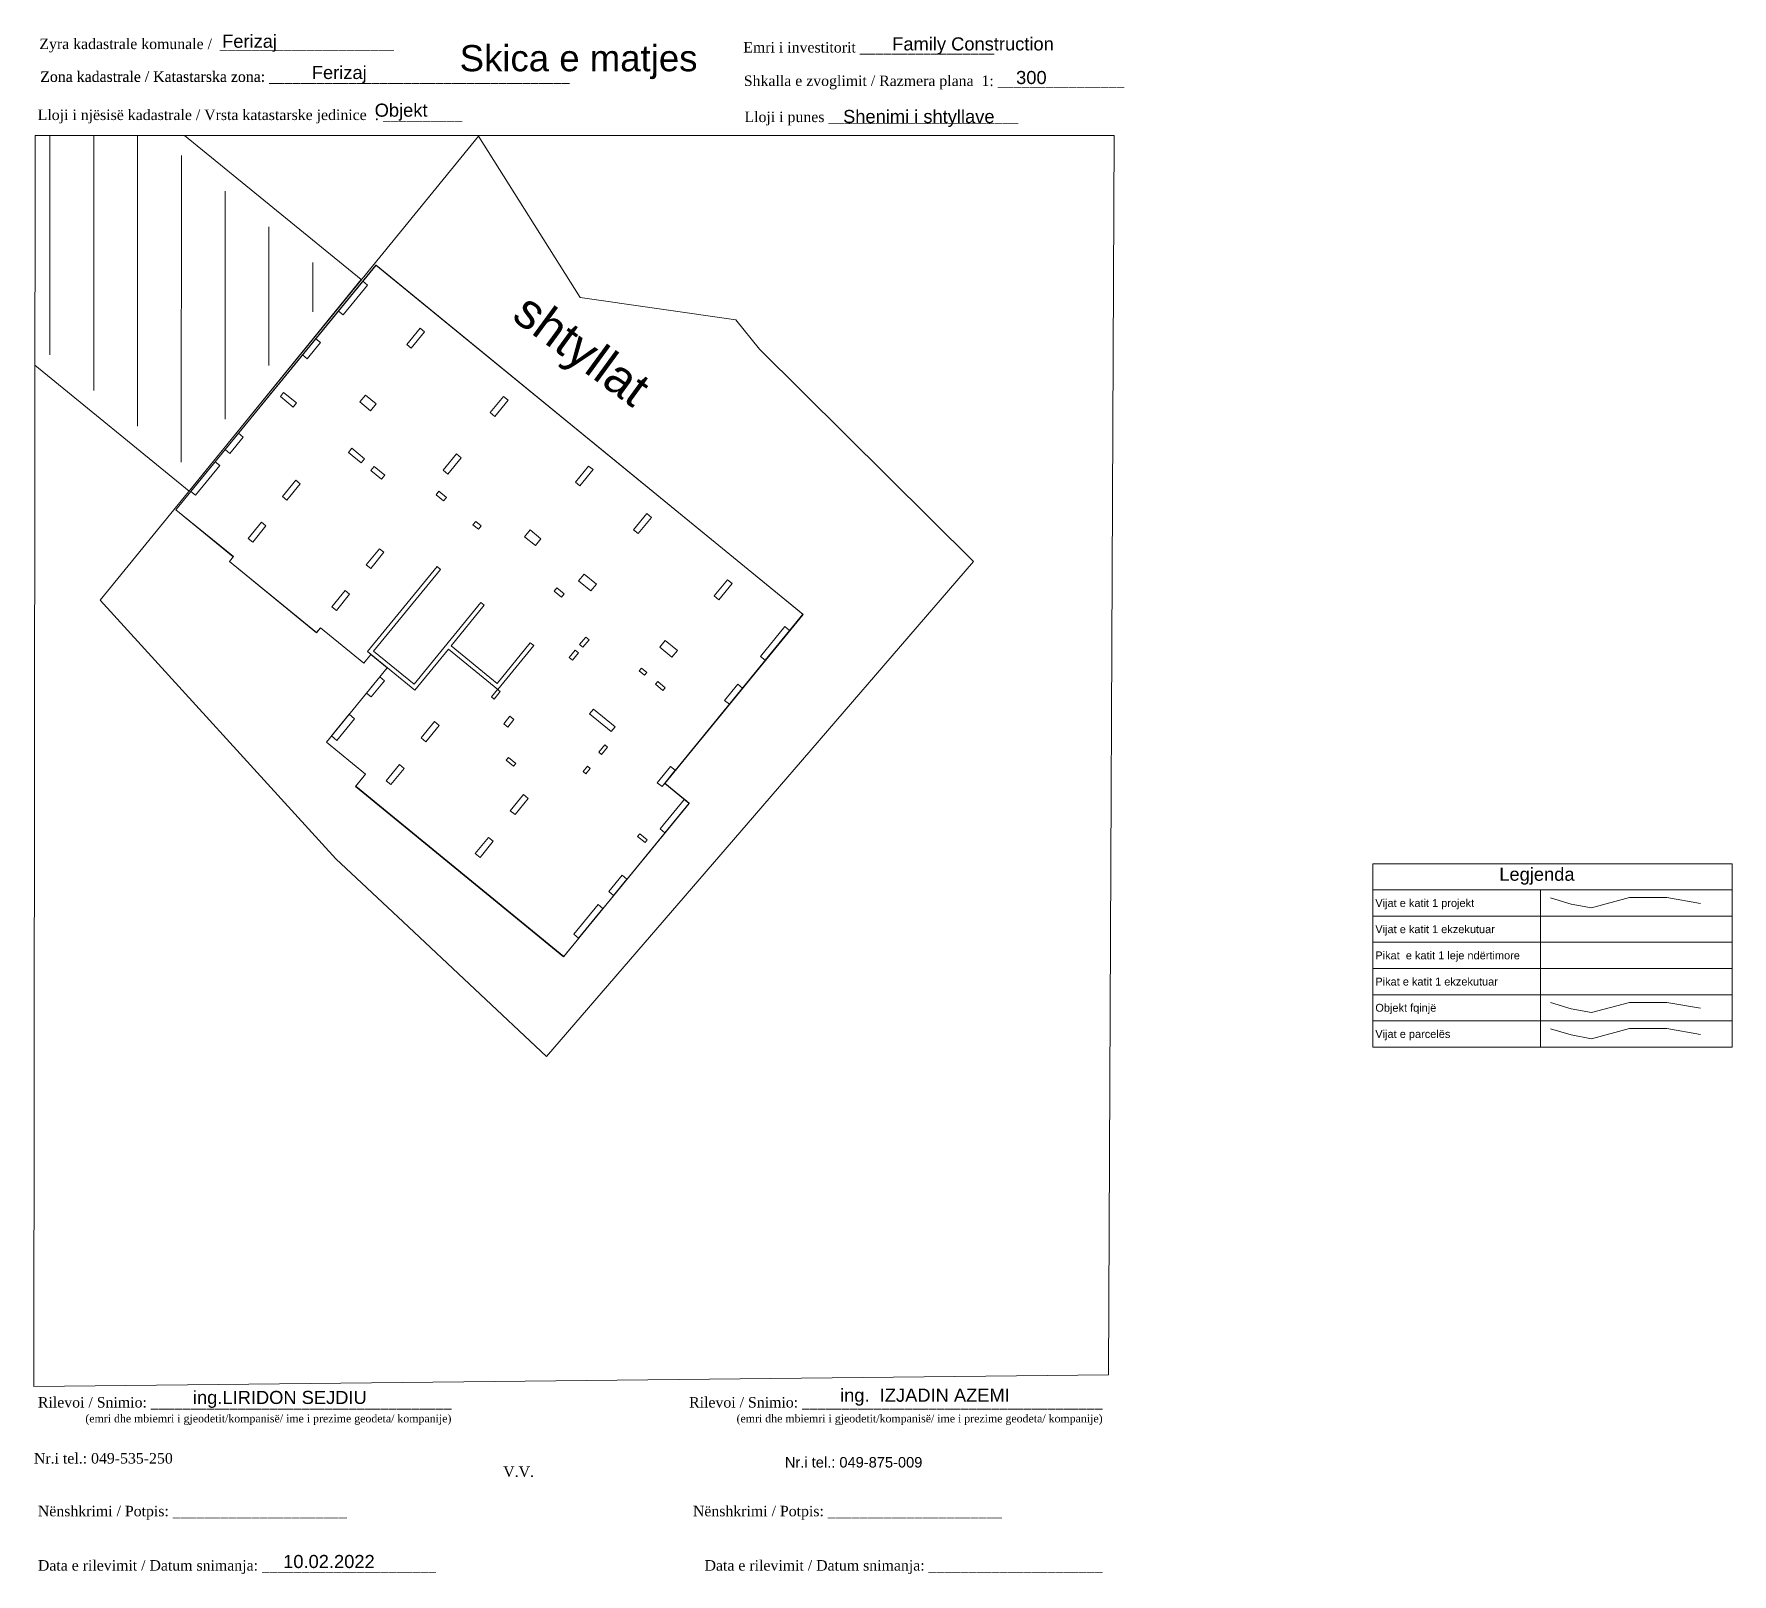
# Paper-space layout 'A3-A4' of a CAD drawing. Header units: metres. Extents: x 1 to 325, y 1 to 295.
# The model-space entities are those that its viewports show. They can reach past a viewport. Long polylines and large blocks are cut down to what shows.
import ezdxf

# ---------------------------------------------------------------- set-up
doc = ezdxf.new("R2010")
doc.units = ezdxf.units.M
doc.layers.get('0').update_dxf_attribs({"lineweight": 0})
for name, color, linetype, lineweight in [('A - Pllaka Banim polyline_Pen_No__177', 1, 'Continuous', 0), ('Legjenda', 7, 'Continuous', 0), ('Objekt', 202, 'Continuous', 0), ('Parcelat baze', 7, 'Continuous', 0), ('Parcele_baze', 7, 'Continuous', 0), ('Shtyllat kat polyline', 5, 'Continuous', 0), ('Te dhenat e gjeodetit', 7, 'Continuous', 0), ('txt korniza', 7, 'Continuous', 0)]:
    doc.layers.add(name, color=color, linetype=linetype, lineweight=lineweight)
doc.layers.add('Shtyllat paraprake line', color=7, linetype='Continuous', lineweight=0, true_color=0xff66ff)
doc.styles.get("Standard").update_dxf_attribs({"font": 'arial.ttf'})

msp = doc.modelspace()

# ---------------------------------------------------------------- hatches: boundary and pattern name
at = {"layer": 'Objekt'}
h = msp.add_hatch(dxfattribs=at)
h.set_pattern_fill('ANSI31', color=256, scale=0.79, angle=45)
h.paths.add_polyline_path([(7512572.643, 4691758.517), (7512575.22, 4691761.687), (7512573.778, 4691762.85), (7512578.06, 4691768.122), (7512565.305, 4691778.515), (7512560.691, 4691772.857), (7512565.022, 4691769.347), (7512557.364, 4691759.99), (7512560.589, 4691757.348), (7512557.363, 4691753.409), (7512580.276, 4691734.72), (7512588.875, 4691745.274)])

# ---------------------------------------------------------------- linework, layer by layer
at = {"layer": 'A - Pllaka Banim polyline_Pen_No__177'}
for points in [[(7512579.66, 4691732.239), (7512582.949, 4691729.547), (7512582.727, 4691729.277), (7512587.715, 4691725.195), (7512587.94, 4691725.47), (7512590.416, 4691723.443), (7512590.828, 4691723.946), (7512591.761, 4691723.182), (7512588.279, 4691718.927), (7512590.523, 4691717.09), (7512589.954, 4691716.395), (7512601.87, 4691706.639), (7512609.062, 4691715.423), (7512607.667, 4691716.565), (7512615.584, 4691726.236), (7512591.126, 4691746.25)], [(7512579.663, 4691732.243), (7512582.952, 4691729.553), (7512582.73, 4691729.282), (7512587.718, 4691725.203), (7512587.942, 4691725.477), (7512590.419, 4691723.452), (7512590.83, 4691723.955), (7512591.763, 4691723.192), (7512588.283, 4691718.937), (7512590.527, 4691717.101), (7512589.958, 4691716.405), (7512601.873, 4691706.655), (7512609.06, 4691715.439), (7512607.666, 4691716.58), (7512615.578, 4691726.25), (7512591.122, 4691746.253)]]:
    msp.add_lwpolyline(points, close=True, dxfattribs=at)
at = {"layer": 'Objekt', "flags": 128}
msp.add_lwpolyline([(7512565.162, 4691779.922), (7512579.466, 4691768.267), (7512575.187, 4691762.998), (7512576.629, 4691761.835), (7512574.049, 4691758.661), (7512590.282, 4691745.417), (7512580.419, 4691733.313), (7512555.954, 4691753.268), (7512559.182, 4691757.208), (7512555.957, 4691759.85), (7512563.612, 4691769.203), (7512559.282, 4691772.712)], close=True, dxfattribs=at)
at = {"layer": 'Parcele_baze', "flags": 128}
msp.add_lwpolyline([(7512592.675, 4691708.63), (7512588.828, 4691712.241), (7512575.313, 4691727.052), (7512596.988, 4691753.627), (7512602.81, 4691744.389), (7512611.74, 4691743.11), (7512613.089, 4691741.438), (7512625.349, 4691729.268), (7512612.804, 4691714.723), (7512600.892, 4691700.919)], close=True, dxfattribs=at)
at = {"layer": 'Shtyllat kat polyline', "color": 5}
for points in [[(7512588.97, 4691743.622), (7512589.241, 4691743.401), (7512590.634, 4691745.103), (7512590.363, 4691745.325)], [(7512587.181, 4691740.882), (7512586.91, 4691741.103), (7512587.67, 4691742.032), (7512587.941, 4691741.81)], [(7512593.652, 4691742.635), (7512593.903, 4691742.429), (7512593.144, 4691741.5), (7512592.892, 4691741.706)], [(7512590.516, 4691738.8), (7512591.132, 4691738.296), (7512590.816, 4691737.909), (7512590.199, 4691738.413)], [(7512598.426, 4691738.729), (7512598.697, 4691738.508), (7512597.938, 4691737.579), (7512597.667, 4691737.801)], [(7512582.754, 4691735.469), (7512582.483, 4691735.69), (7512583.242, 4691736.619), (7512583.513, 4691736.397)], [(7512595.733, 4691735.437), (7512596.004, 4691735.215), (7512595.244, 4691734.286), (7512594.974, 4691734.508)], [(7512580.518, 4691733.288), (7512580.788, 4691733.066), (7512582.181, 4691734.768), (7512581.91, 4691734.99)], [(7512603.301, 4691734.742), (7512603.553, 4691734.536), (7512602.793, 4691733.607), (7512602.542, 4691733.813)], [(7512586.023, 4691732.795), (7512585.772, 4691733), (7512586.531, 4691733.929), (7512586.783, 4691733.723)], [(7512583.806, 4691730.598), (7512584.058, 4691730.392), (7512584.817, 4691731.32), (7512584.566, 4691731.526)], [(7512606.629, 4691732.02), (7512606.9, 4691731.799), (7512606.14, 4691730.87), (7512605.869, 4691731.091)], [(7512600.255, 4691730.188), (7512599.636, 4691730.695), (7512599.952, 4691731.081), (7512600.571, 4691730.575)], [(7512591.325, 4691730.008), (7512591.576, 4691729.802), (7512590.817, 4691728.874), (7512590.565, 4691729.079)], [(7512594.618, 4691728.981), (7512590.637, 4691724.113), (7512593.345, 4691721.898), (7512595.272, 4691724.254), (7512598.097, 4691721.944), (7512600.154, 4691724.459), (7512599.96, 4691724.617), (7512598.062, 4691722.296), (7512595.43, 4691724.448), (7512597.326, 4691726.765), (7512597.133, 4691726.924), (7512593.31, 4691722.25), (7512590.988, 4691724.149), (7512594.811, 4691728.822)], [(7512603.428, 4691727.593), (7512602.731, 4691728.163), (7512603.049, 4691728.551), (7512603.745, 4691727.982)], [(7512611.257, 4691728.234), (7512611.528, 4691728.013), (7512610.768, 4691727.084), (7512610.498, 4691727.306)], [(7512588.852, 4691726.471), (7512588.6, 4691726.677), (7512589.36, 4691727.605), (7512589.611, 4691727.399)], [(7512613.424, 4691723.62), (7512613.153, 4691723.842), (7512614.546, 4691725.544), (7512614.817, 4691725.323)], [(7512608.075, 4691723.792), (7512607.379, 4691724.361), (7512607.695, 4691724.748), (7512608.392, 4691724.179)], [(7512590.845, 4691721.516), (7512590.574, 4691721.738), (7512591.334, 4691722.666), (7512591.604, 4691722.445)], [(7512611.853, 4691722.252), (7512612.124, 4691722.03), (7512611.364, 4691721.102), (7512611.093, 4691721.323)], [(7512588.877, 4691719.032), (7512588.568, 4691719.285), (7512589.58, 4691720.523), (7512589.89, 4691720.27)], [(7512603.36, 4691720.553), (7512604.598, 4691719.541), (7512604.82, 4691719.812), (7512603.582, 4691720.824)], [(7512594.468, 4691720.103), (7512594.738, 4691719.882), (7512593.979, 4691718.953), (7512593.708, 4691719.174)], [(7512591.972, 4691716.5), (7512591.702, 4691716.721), (7512592.461, 4691717.65), (7512592.732, 4691717.428)], [(7512607.996, 4691717.536), (7512608.267, 4691717.315), (7512607.507, 4691716.386), (7512607.237, 4691716.608)], [(7512599.575, 4691715.926), (7512599.846, 4691715.704), (7512599.086, 4691714.776), (7512598.815, 4691714.997)], [(7512608.787, 4691715.662), (7512609.058, 4691715.441), (7512607.666, 4691713.738), (7512607.395, 4691713.96)], [(7512597.08, 4691712.322), (7512596.809, 4691712.544), (7512597.568, 4691713.473), (7512597.839, 4691713.251)], [(7512605.224, 4691711.305), (7512605.495, 4691711.084), (7512604.735, 4691710.155), (7512604.464, 4691710.377)], [(7512603.85, 4691709.626), (7512604.121, 4691709.404), (7512602.729, 4691707.702), (7512602.458, 4691707.924)]]:
    msp.add_lwpolyline(points, close=True, dxfattribs=at)
at = {"layer": 'Shtyllat paraprake line', "color": 211, "true_color": 0xff66ff}
for points in [[(7512585.643, 4691738.725), (7512586.379, 4691738.124), (7512586.568, 4691738.356), (7512585.833, 4691738.957)], [(7512589.554, 4691735.526), (7512590.281, 4691734.931), (7512590.471, 4691735.163), (7512589.744, 4691735.758)], [(7512590.819, 4691734.491), (7512591.438, 4691733.984), (7512591.628, 4691734.216), (7512591.009, 4691734.723)], [(7512594.57, 4691733.102), (7512594.996, 4691732.753), (7512595.154, 4691732.947), (7512594.728, 4691733.295)], [(7512596.675, 4691731.38), (7512596.985, 4691731.127), (7512597.143, 4691731.32), (7512596.833, 4691731.573)], [(7512601.323, 4691727.578), (7512601.749, 4691727.23), (7512601.905, 4691727.421), (7512601.479, 4691727.77)], [(7512603.136, 4691724.942), (7512603.327, 4691724.786), (7512602.979, 4691724.36), (7512602.788, 4691724.517)], [(7512602.532, 4691724.204), (7512602.723, 4691724.047), (7512602.375, 4691723.622), (7512602.184, 4691723.778)], [(7512606.504, 4691722.758), (7512606.195, 4691723.011), (7512606.322, 4691723.166), (7512606.631, 4691722.913)], [(7512607.558, 4691721.896), (7512607.133, 4691722.244), (7512607.257, 4691722.397), (7512607.683, 4691722.049)], [(7512597.892, 4691721.4), (7512597.737, 4691721.527), (7512598.085, 4691721.952), (7512598.24, 4691721.826)], [(7512598.671, 4691719.795), (7512598.439, 4691719.985), (7512598.787, 4691720.41), (7512599.019, 4691720.22)], [(7512604.032, 4691718.221), (7512603.879, 4691718.346), (7512604.228, 4691718.772), (7512604.38, 4691718.647)], [(7512599.007, 4691717.553), (7512598.581, 4691717.901), (7512598.708, 4691718.055), (7512599.134, 4691717.707)], [(7512603.233, 4691717.556), (7512603.388, 4691717.429), (7512603.134, 4691717.12), (7512602.98, 4691717.246)], [(7512606.236, 4691713.681), (7512606.661, 4691713.333), (7512606.535, 4691713.178), (7512606.109, 4691713.526)]]:
    msp.add_lwpolyline(points, close=True, dxfattribs=at)

# ---------------------------------------------------------------- texts
at = {"layer": 'Parcele_baze'}
msp.add_text('shtyllat', height=2, rotation=323.85449, dxfattribs=at).set_placement((7512598.824, 4691743.187))

psp = doc.layouts.new('A3-A4')

# ---------------------------------------------------------------- linework, layer by layer
at = {"layer": 'A - Pllaka Banim polyline_Pen_No__177', "flags": 128}
psp.add_lwpolyline([(290.53, 129.93), (294.48, 128.75), (298.36, 128.03), (305.62, 129.98), (312.74, 129.98), (319.2, 128.87)], dxfattribs=at)
at = {"layer": 'Legjenda'}
psp.add_lwpolyline([(256.59, 101.44), (256.59, 136.44), (325.2, 136.44), (325.2, 101.44)], dxfattribs=at)
at = {"layer": 'Legjenda', "flags": 128}
for points in [[(256.59, 136.44), (256.59, 101.44)], [(256.59, 136.44), (325.2, 136.44)], [(256.59, 131.44), (325.2, 131.44)], [(288.64, 131.44), (288.64, 101.44)], [(256.59, 126.44), (325.2, 126.44)], [(256.59, 121.44), (325.2, 121.44)], [(256.59, 116.44), (325.2, 116.44)], [(256.59, 111.44), (325.2, 111.44)], [(256.59, 106.44), (325.2, 106.44)], [(256.59, 101.44), (325.2, 101.44)]]:
    psp.add_lwpolyline(points, dxfattribs=at)
at = {"layer": 'Objekt', "flags": 128}
psp.add_lwpolyline([(290.53, 109.93), (294.48, 108.75), (298.36, 108.03), (305.62, 109.98), (312.74, 109.98), (319.2, 108.87)], dxfattribs=at)
at = {"layer": 'Parcelat baze'}
psp.add_lwpolyline([(0.96, 36.63), (206.13, 38.86), (207.22, 275.47), (1.17, 275.47)], close=True, dxfattribs=at)
at = {"layer": 'Parcelat baze', "flags": 128}
psp.add_lwpolyline([(290.53, 104.93), (294.48, 103.75), (298.36, 103.03), (305.62, 104.98), (312.74, 104.98), (319.2, 103.87)], dxfattribs=at)

# ---------------------------------------------------------------- texts
at = {"insert": (90.57, 21.38), "char_height": 2, "width": 9.4297, "attachment_point": 1}
psp.add_mtext('{\\fTimes New Roman|b0|i0|c0|p18;V.V.                                 }', dxfattribs=at)
at = {"layer": 'Legjenda'}
for s, height, p in [('Legjenda', 2.5, (280.76, 133.19)), ('Vijat e katit 1 projekt', 1.5, (257.09, 128.19)), ('Vijat e katit 1 ekzekutuar', 1.5, (257.09, 123.19)), ('Pikat  e katit 1 leje ndërtimore', 1.5, (257.09, 118.19)), ('Pikat e katit 1 ekzekutuar', 1.5, (257.09, 113.19)), ('Objekt fqinjë', 1.5, (257.09, 108.19)), ('Vijat e parcelës', 1.5, (257.09, 103.19))]:
    psp.add_text(s, height=height, dxfattribs=at).set_placement(p)
at = {"layer": 'Te dhenat e gjeodetit'}
for s, height, p in [('ing.  IZJADIN AZEMI', 2.5, (154.89, 33.73)), ('Nr.i tel.: 049-875-009', 2, (144.35, 21.17))]:
    psp.add_text(s, height=height, dxfattribs=at).set_placement(p)
for s, insert, char_height, width, attachment_point in [('ing.LIRIDON SEJDIU', (31.32, 35.8), 2.5, 35.1364, 1), ('{\\fTimes New Roman|b0|i0|c0|p18; Rilevoi / Snimio: ______________________________________\\P             \\H0.75x;(emri dhe mbiemri i gjeodetit/kompanisë/ ime i prezime geodeta/ kompanije)}', (0.96, 34.62), 2, 87.3883, 1), ('{\\fTimes New Roman|b0|i0|c0|p18; Rilevoi / Snimio: ______________________________________\\P             \\H0.75x;(emri dhe mbiemri i gjeodetit/kompanisë/ ime i prezime geodeta/ kompanije)}', (205.02, 34.62), 2, 87.3883, 3), ('{\\fTimes New Roman|b0|i0|c0|p18;Nr.i tel.: 049-535-250                                }', (0.96, 23.93), 2, 83.344, 1), ('{\\fTimes New Roman|b0|i0|c0|p18; Nënshkrimi / Potpis: ______________________\\P                                 }', (0.96, 13.86), 2, 83.344, 1), ('{\\fTimes New Roman|b0|i0|c0|p18; Nënshkrimi / Potpis: ______________________\\P                                 }', (185.78, 13.86), 2, 83.344, 3)]:
    psp.add_mtext(s, dxfattribs=dict(at, insert=insert, char_height=char_height, width=width, attachment_point=attachment_point))
at = {"layer": 'txt korniza'}
for s, height, p in [('            Skica e matjes', 5.0001, (58.96, 287.73)), ('Family Construction', 2.5, (164.84, 291.71)), ('Ferizaj', 2.5, (54.02, 286.25)), ('300', 2.5, (188.5, 285.29)), ('Shenimi i shtyllave', 2.5, (155.46, 277.85)), ('10.02.2022', 2.5, (48.55, 1.98))]:
    psp.add_text(s, height=height, dxfattribs=at).set_placement(p)
for s, insert, char_height, width, attachment_point in [('{\\fTimes New Roman|b0|i0|c0|p18; Zyra kadastrale komunale /  ______________________}', (1.24, 293.97), 2, 81.1742, 1), ('Ferizaj', (36.89, 294.72), 2.5, 19.3474, 1), ('{\\fTimes New Roman|b0|i0|c0|p18;Emri i investitorit _________________}', (136.41, 293.31), 2, 98.5379, 1), ('{\\fTimes New Roman|b0|i0|c0|p18; Zona kadastrale / Katastarska zona: ______________________________________}', (1.41, 287.74), 2, 101.8807, 1), ('{\\fTimes New Roman|b0|i0|c0|p18; Zona kadastrale / Katastarska zona: ______________________________________}', (1.41, 287.69), 2, 101.8807, 1), ('{\\fTimes New Roman|b0|i0|c0|p18; Shkalla e zvoglimit / Razmera plana  1: ________________}', (135.75, 286.92), 2, 98.5379, 1), ('{\\fTimes New Roman|b0|i0|c0|p18; Lloji i njësisë kadastrale / Vrsta katastarske jedinice  : __________ }', (0.92, 280.42), 2, 108.0893, 1), ('Objekt', (66.02, 281.56), 2.5, 14.2476, 1), ('{\\fTimes New Roman|b0|i0|c0|p18;Lloji i punes ________________________}', (136.63, 280.03), 2, 98.5379, 1), ('{\\fTimes New Roman|b0|i0|c0|p18; Data e rilevimit / Datum snimanja: ______________________\\P                                 }', (0.96, 3.49), 2, 83.344, 1), ('{\\fTimes New Roman|b0|i0|c0|p18; Data e rilevimit / Datum snimanja: ______________________\\P                                 }', (205.02, 3.49), 2, 83.344, 3)]:
    psp.add_mtext(s, dxfattribs=dict(at, insert=insert, char_height=char_height, width=width, attachment_point=attachment_point))

# ---------------------------------------------------------------- viewports
at = {"layer": 'Parcelat baze', "view_target_point": (7511975.923, 4692325.19)}
vp = psp.add_viewport(center=(104.09, 156.05), size=(206.25, 238.844), view_center_point=(626.544, -607.342), view_height=71.6533, dxfattribs=at)
vp.dxf.flags = 0x10000  # cut along an outline
vp.dxf.clipping_boundary_handle = psp.add_lwpolyline([(0.96, 36.63), (206.13, 38.86), (207.22, 275.47), (1.17, 275.47)], format="xyb", close=True, dxfattribs={"invisible": 1}).dxf.handle

doc.saveas('drawing.dxf')
